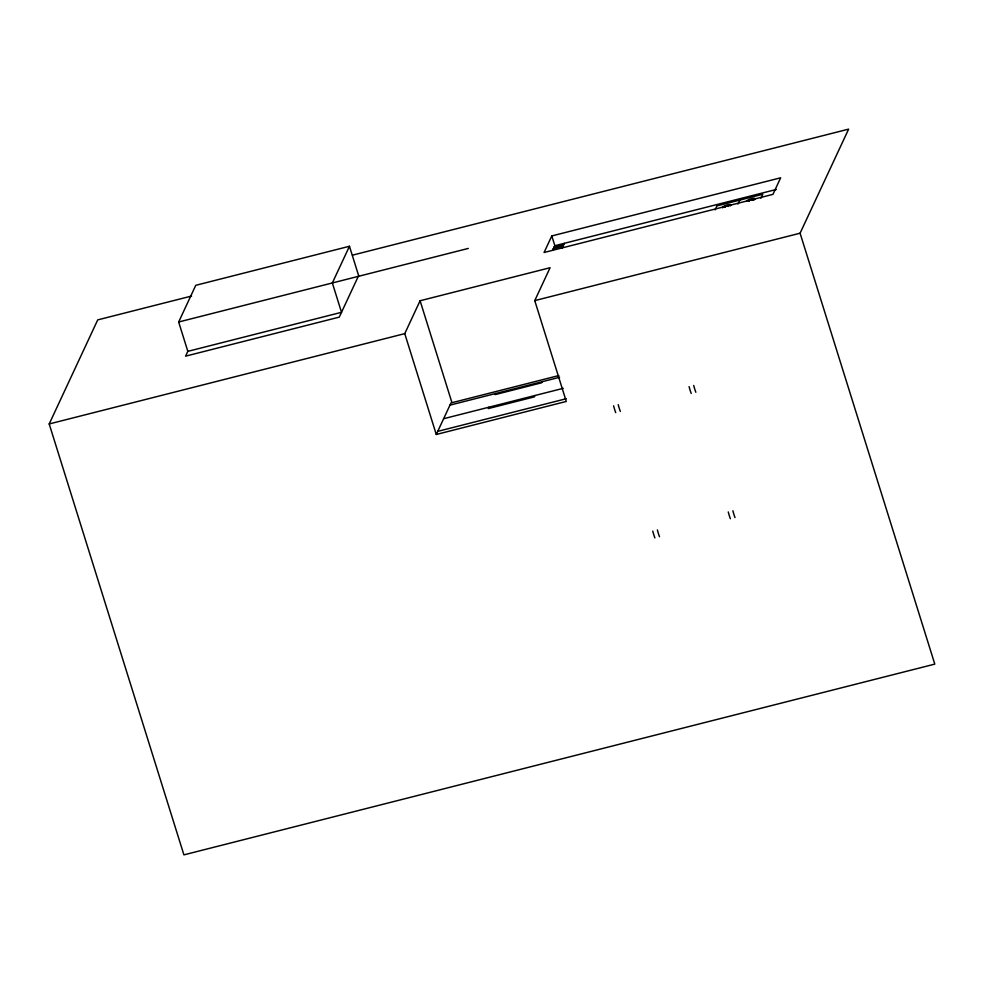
<?xml version="1.0" encoding="UTF-8"?>
<svg xmlns="http://www.w3.org/2000/svg" width="984" height="984" viewBox="0 0 984 984"><rect width="100%" height="100%" fill="white"/><g stroke="black" fill="none" stroke-linecap="round" stroke-linejoin="round"><path stroke-width="1.48" d="M352.493 255.163L848.626 129.138L800.09 233.208L934.8 664.114L183.91 854.862L49.2 423.956L97.724 319.886L191.585 296.036M178.657 322.002L195.767 285.311L349.455 246.271L358.631 275.618L339.271 317.119L185.595 356.159L187.833 351.349L178.657 322.002L468.31 248.423M349.455 246.271L332.346 282.962L341.522 312.309L187.833 351.349M404.756 333.637L420.094 300.747L550.081 267.722L534.755 300.612L566.28 401.447L436.281 434.473L404.756 333.637L49.2 423.956M436.281 434.473L450.979 402.96L558.814 375.556M551.803 235.939L544.078 252.494L772.944 194.365L780.656 177.797L551.803 235.939L554.865 245.717L552.934 249.862M562.061 248.116L564.287 243.331M488.962 407.204L488.322 408.569L534.349 396.872L534.988 395.507M495.752 393.502L495.247 394.572L541.667 382.776L542.159 381.706M715.073 209.875L716.918 205.902L762.76 194.266L760.903 198.239M724.937 207.267L726.02 205.668L725.319 207.169M728.16 206.456L728.467 205.066M737.988 204.057L739.833 200.084M751.973 200.355L753.055 198.756L752.354 200.256M554.865 245.717L776.302 189.469M553.906 246.922L564.324 244.278M553.057 248.644L563.414 246.012M534.755 300.612L800.09 233.208M449.959 405.137L559.601 377.278M443.624 418.717L563.217 388.336M437.732 431.361L566.243 398.717M420.094 300.747L451.853 402.37M730.62 205.558A4.477 1.095 -17.4 0 1 730.054 205.976M722.711 207.845A4.477 1.095 -17.4 0 1 726.18 205.275A4.477 1.095 -17.4 0 1 730.928 205.189M746.647 201.142A4.477 1.095 -17.4 0 1 752.047 198.633A4.477 1.095 -17.4 0 1 754.826 199.358M754.248 199.789A4.477 1.095 -17.4 0 1 753.449 200.219M659.514 536.747A14.231 3.001 75.7 0 1 657.386 529.921M654.901 537.916A14.231 3.001 75.7 0 1 652.761 531.102M691.223 393.44A14.231 3.001 75.7 0 1 689.095 386.626M695.848 392.259A14.231 3.001 75.7 0 1 693.708 385.445M730.386 518.74A14.231 3.001 75.7 0 1 728.258 511.926M735.011 517.572A14.231 3.001 75.7 0 1 732.883 510.745M620.351 411.447A14.231 3.001 75.7 0 1 618.223 404.621M615.726 412.616A14.231 3.001 75.7 0 1 613.598 405.802M749.833 199.592L749.131 201.068L749.833 199.592"/></g></svg>
